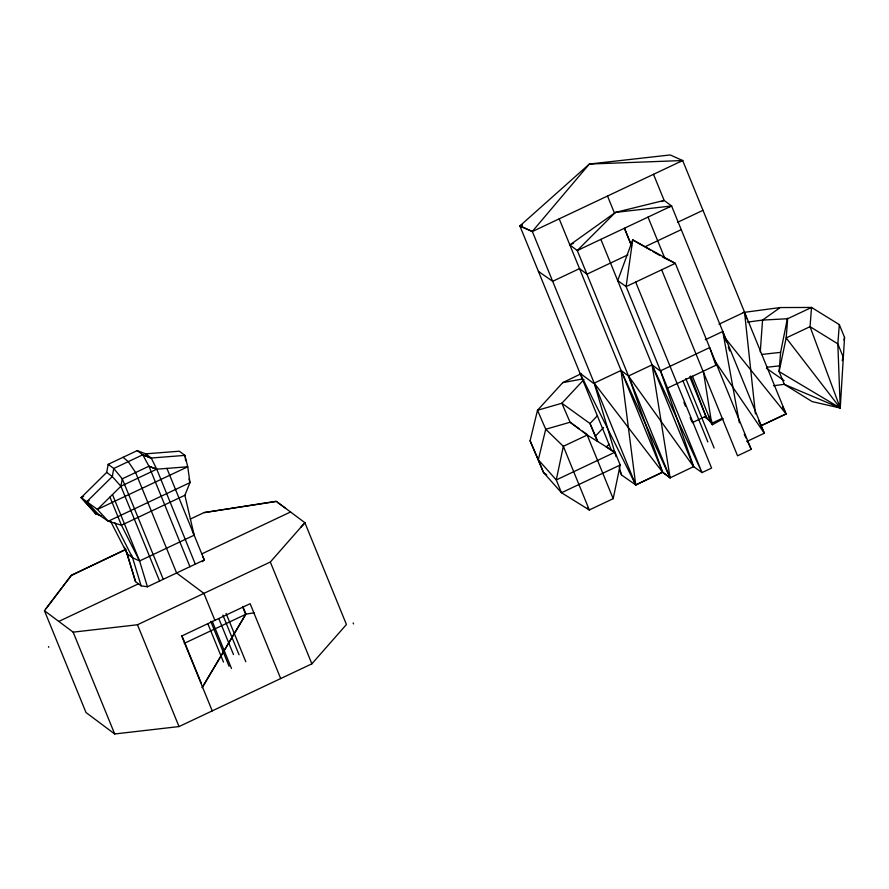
<?xml version="1.0" encoding="UTF-8"?>
<svg xmlns="http://www.w3.org/2000/svg" width="889" height="889" viewBox="0 0 889 889"><rect width="100%" height="100%" fill="white"/><g stroke="black" fill="none" stroke-linecap="round" stroke-linejoin="round"><path stroke-width="1.33" d="M723.257 418.763L712.478 424.653L711.456 420.375M760.273 351.866L762.551 320.084L780.164 307.55L811.535 307.45L839.327 324.618L844.55 337.42L840.249 408.04L812.135 401.595L784.331 384.37L779.108 371.569L780.609 352.355L787.465 318.229M784.331 384.37L840.249 408.04L810.035 326.674L811.535 307.45L787.665 318.729L786.165 337.953L779.108 371.569L840.249 408.04L837.827 343.843L839.327 324.618M101.213 515.642L95.934 514.042L81.155 497.596L106.702 472.392L108.169 464.325L137.195 450.623L145.663 453.834L151.241 458.013L156.742 469.181L195.302 564.159M159.587 581.028L120.904 486.25L122.26 478.827L113.759 468.492L108.169 464.325M581.484 373.558L562.781 382.626L537.512 410.262L530.088 440.777L543.535 472.57L561.492 492.739L589.307 509.964L613.177 498.685L620.222 465.003L614.999 452.201L587.207 435.043L570.082 422.242L561.87 403.25L583.951 379.536M843.983 340.109L844.55 337.42M842.205 360.678L843.05 356.633L837.827 343.843L810.035 326.674L786.165 337.953L840.249 408.04L839.605 405.351M124.427 547.291L127.005 553.603L132.583 557.77L139.584 560.959L194.158 535.189L184.879 495.273L189.968 482.638L187.735 466.781L156.742 469.181L152.852 467.703M242.553 606.731L245.664 614.366L202.103 687.719L245.942 614.099L254.076 612.854M204.514 512.575L276.19 501.263L304.883 522.699L346.432 624.523L311.872 663.827L179.022 726.569L114.692 733.97L86 712.522L44.45 610.71L71.276 575.283L125.482 549.68M125.927 549.291L71.342 575.461L46.095 608.532M44.45 610.71L73.142 632.146L137.473 624.756L270.323 562.015L304.883 522.699M300.938 527.188L304.927 522.81M606.242 447.134L608.998 444.167M597.441 415.674L590.007 423.531L597.43 441.389M595.23 436.332L603.587 427.498M635.679 282.069L711.589 468.07L702.021 472.592L693.609 466.636L670.095 477.849L577.283 250.509L615.399 212.415L664.15 200.425L671.584 205.97L764.329 433.232L746.827 441.5M184.879 495.273L121.437 525.232L108.258 521.221L98.546 514.575L86.733 501.763L112.292 476.56L113.759 468.492L142.773 454.79L151.241 458.013L184.934 455.39L187.735 466.781L97.401 509.441L81.155 497.596L83.622 496.429M137.195 450.623L142.773 454.79L148.952 466.225L156.742 469.181L120.904 486.25L97.401 509.441L108.258 521.221L189.968 482.638L188.99 478.882M782.509 406.695L786.054 413.907L760.539 425.964L786.098 413.974L682.674 160.542L670.206 154.953L589.363 164.032L519.876 225.939L611.643 450.801M202.37 561.726L204.259 559.937L166.91 468.392M569.86 244.953L615.399 212.415L671.584 205.97L577.283 250.509L569.86 244.953L573.572 243.197M577.283 250.509L579.639 249.153M619.433 469.881L621.511 474.97L635.757 484.938L662.572 472.148L670.095 477.849L652.082 364.868L628.501 376.003L621.067 370.446L593.63 383.403L579.972 373.202L635.757 484.938L662.616 472.248L670.05 477.804L621.067 370.446L635.724 484.838M522.321 224.795L519.876 225.939L532.355 231.54L635.757 484.938M682.674 160.542L532.178 231.618L589.363 164.032L682.674 160.542L680.129 161.565M661.672 201.592L664.15 200.425L653.504 174.322M152.808 467.814L148.952 466.225L122.26 478.827L163.254 579.295M677.462 222.372L702.988 210.315M86.733 501.763L89.2 500.607M627.856 254.854L586.951 274.179L579.517 268.622L552.658 281.313L538.423 271.389M645.236 246.653L681.241 229.64M190.335 519.054L204.159 512.531M58.796 621.422L138.373 583.851M201.903 553.836L290.536 511.986M135.528 581.65L127.005 553.603L135.528 581.65L141.118 585.829L147.43 586.773L204.259 559.937L202.892 556.647M719.012 324.185L744.538 312.139L746.538 318.695M705.299 339.731L722.79 331.464L726.48 341.865M667.528 388.082L716.734 364.846M184.256 643.369L245.664 614.366M692.198 422.675L705.866 416.219L712.478 424.653L708.511 415.63M620.222 465.003L561.492 492.739L556.27 479.938L538.312 459.769L530.088 440.777M722.124 418.397L711.656 423.342L692.431 376.225M715.556 364.39L709.689 347.577L660.216 370.946L652.082 364.868L702.021 472.592L626.112 286.58L617.699 280.624L632.712 239.886L675.307 263.344L751.216 449.356L737.548 455.813L661.649 269.8M522.421 224.917L519.876 225.939L532.355 231.54M669.039 206.948L671.584 205.97M562.781 382.626L582.273 379.025M204.114 512.553L276.29 501.496M743.193 312.506L780.164 307.55M747.493 322.107L762.551 320.084L787.665 318.729M773.463 385.759L784.42 384.281M761.44 354.478L780.609 352.355M766.662 367.279L780.353 365.757M145.663 453.834L179.345 451.223L184.934 455.39L185.679 460.702M142.773 454.79L151.108 458.224M662.472 256.999L675.307 263.344L626.112 286.58L632.712 239.886L650.57 250.153M652.948 251.52L660.083 255.621M607.809 448.056L614.999 452.201L556.27 479.938L563.337 446.311L587.207 435.043L613.177 498.685M766.396 368.213L784.109 380.636M579.083 428.731L570.082 422.242L545.724 429.254L538.312 459.769L543.535 472.57L546.779 474.915M582.462 431.165L586.973 434.41M277.357 502.274L285.558 508.264M704.444 416.819L710.544 421.386M106.702 472.392L112.292 476.56L120.904 486.25M81.155 497.596L92.956 510.408L98.546 514.575M123.071 457.29L128.26 461.647L135.606 472.526L176.611 572.994L203.892 593.385L214.894 620.344M587.351 508.064L589.307 509.964L563.337 446.311L545.724 429.254L537.512 410.262L561.87 403.25L590.007 423.531L597.675 441.255M92.956 510.408L95.934 514.042M723.99 336.642L786.065 413.896M559.203 218.85L662.616 472.248L594.219 383.126L616.055 456.613M660.494 370.813L693.609 466.636L628.501 376.003L662.583 472.159M714.556 360.523L764.329 433.232L758.639 420.753M712.478 424.653L711.656 423.342L703.321 370.924M147.43 586.773L139.584 560.959L121.437 525.232L109.947 497.062M114.714 522.576L132.583 557.77L141.118 585.829M110.369 520.832L127.26 553.78L125.171 548.657M744.282 434.299L746.015 438.066M747.171 440.577L751.216 449.356M192.357 530.833L194.158 535.189M648.014 217.105L664.85 258.366M689.753 376.736L705.866 416.219L690.686 376.025M631.534 245.642L624.434 228.24L631.512 245.72M685.819 378.647L714.145 448.067M607.509 196.036L614.61 213.438M682.83 380.581L707.877 441.966M683.885 402.295L685.441 406.117M690.12 417.586L691.675 421.408M600.864 239.374L693.609 466.636M353.166 622.956L353.566 623.945M270.323 562.015L311.872 663.827M280.691 678.563L250.142 603.698L181.689 636.024L212.238 710.889M242.797 606.398L245.942 614.099M226.073 613.388L245.809 661.749M222.872 615.121L239.041 654.749M218.95 618.933L233.485 654.571M148.952 466.225L189.957 566.693M212.26 621.333L231.507 668.506M210.737 621.344L229.073 666.261M207.782 623.589L223.495 662.094M181.934 635.779L201.136 682.852M112.481 494.562L139.584 560.959M131.561 555.247L132.583 557.77M137.473 624.756L179.022 726.569M73.142 632.146L114.692 733.97M48.484 646.614L48.762 647.281M784.342 410.44L785.198 412.552M728.324 347.066L729.702 350.966M619.166 467.103L621.511 474.97M722.79 331.464L739.37 422.82M744.538 312.139L755.428 413.918"/></g></svg>
